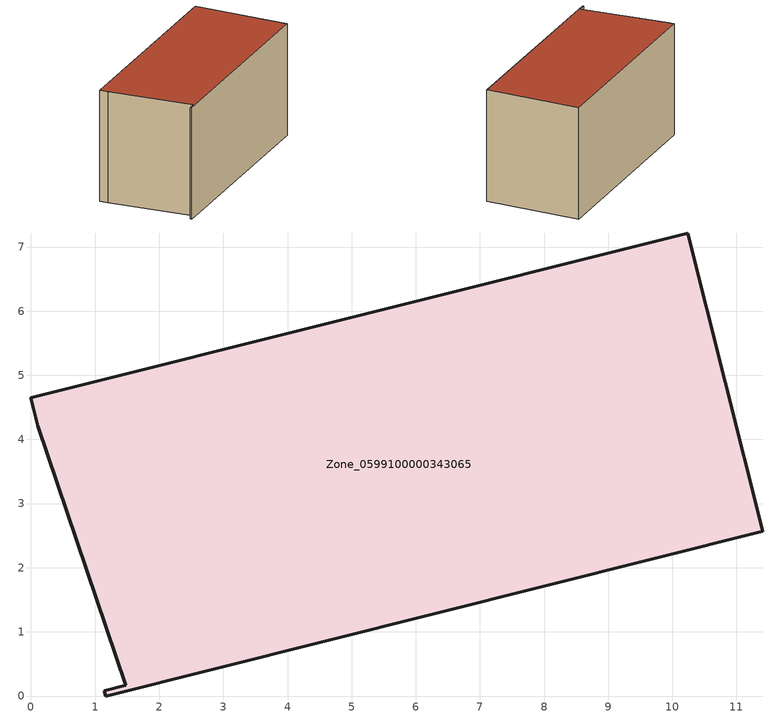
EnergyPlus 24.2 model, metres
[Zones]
Zone_0599100000343065
 floor ground (C_G): 1.17,0 1.15,0.08 1.48,0.17 0.11,4.22 0,4.65 10.24,7.22 11.41,2.57 z0
 wall outside (C_F): 1.17,0 11.41,2.57 10.24,7.22 0,4.65 0.11,4.22 1.48,0.17 1.15,0.08 1.17,0 z0:5.74
 roof outside (C_R): 1.15,0.08 1.17,0 11.41,2.57 10.24,7.22 0,4.65 0.11,4.22 1.48,0.17 z5.74
[BUILDING]
Pand.0599100000343065: North Axis=0; Terrain=City; Loads Convergence Tolerance Value=0.04; Temperature Convergence Tolerance Value=0.4; Solar Distribution=FullExterior; Maximum Number of Warmup Days=25; Minimum Number of Warmup Days=1
[Site:Location]
Rotterdam.The.Hague.AP_ZH_NLD Design_Conditions: Latitude=51.96; Longitude=4.45; Time Zone=1; Elevation=-4.5
[SITE:GROUNDTEMPERATURE:BUILDINGSURFACE]
18, 18, 18, 18, 18, 18, 18, 18, 18, 18, 18, 18
[MATERIAL] Thermal Absorptance=0.9; Solar Absorptance=0.7; Visible Absorptance=0.7
Name | Roughness | Thickness | Conductivity | Density | Specific Heat
G.TI.1992-2005 | MediumSmooth | 0.15 | 0.06 | 540 | 1210
F.TI.1992-2005 | Rough | 0.3 | 0.12 | 1920 | 840
R.TI.1992-2005 | MediumRough | 0.2 | 0.08 | 1500 | 1000
[CONSTRUCTION]
C_G: G.TI.1992-2005
C_F: F.TI.1992-2005
C_R: R.TI.1992-2005
[ZONE]
Zone_0599100000343065: Type=1; Multiplier=1; Ceiling Height=Autocalculate; Volume=Autocalculate; Floor Area=autocalculate; Part of Total Floor Area=Yes
[ZONEINFILTRATION:DESIGNFLOWRATE]
Infil_Zone_0599100000343065: Zone or ZoneList or Space or SpaceList=Zone_0599100000343065; Schedule=AlwaysOn; Design Flow Rate Calculation Method=Flow/Area; Flow Rate per Floor Area=0.0015; Constant Term Coefficient=1; Temperature Term Coefficient=0; Velocity Term Coefficient=0; Velocity Squared Term Coefficient=0
[HVACTEMPLATE:ZONE:IDEALLOADSAIRSYSTEM]
Zone_0599100000343065: Maximum Heating Supply Air Temperature=50; Minimum Cooling Supply Air Temperature=13; Maximum Heating Supply Air Humidity Ratio=0.0156; Minimum Cooling Supply Air Humidity Ratio=0.0077; Heating Limit=NoLimit; Cooling Limit=NoLimit; Dehumidification Control Type=ConstantSensibleHeatRatio; Cooling Sensible Heat Ratio=0.7; Dehumidification Setpoint=60; Humidification Control Type=None; Humidification Setpoint=30; Outdoor Air Method=None; Outdoor Air Flow Rate per Person=0.00944; Outdoor Air Flow Rate per Zone Floor Area=0; Outdoor Air Flow Rate per Zone=0; Demand Controlled Ventilation Type=None; Outdoor Air Economizer Type=NoEconomizer; Heat Recovery Type=None; Sensible Heat Recovery Effectiveness=0.7; Latent Heat Recovery Effectiveness=0.65
[ZONECONTROL:THERMOSTAT]
ThermostatControl_Zone_0599100000343065: Zone or ZoneList=Zone_0599100000343065; Control Type Schedule=DualSetpointControlType; Control 1=Thermostat_Zone_0599100000343065; Temperature Difference Between Cutout And Setpoint=0
[THERMOSTATSETPOINT:DUALSETPOINT]
Thermostat_Zone_0599100000343065: Heating Setpoint Temperature Schedule=HeatingSetpoint_Zone_0599100000343065; Cooling Setpoint Temperature Schedule=CoolingSetpoint_Zone_0599100000343065
[SCHEDULE:COMPACT]
HeatingSetpoint_Zone_0599100000343065: Through: 12/31, For: AllDays, Until: 24:00, 21
CoolingSetpoint_Zone_0599100000343065: Through: 12/31, For: AllDays, Until: 24:00, 24
DualSetpointControlType: Through: 12/31, For: AllDays, Until: 24:00, 4
AlwaysOn: Through: 12/31, For: AllDays, Until: 24:00, 1
